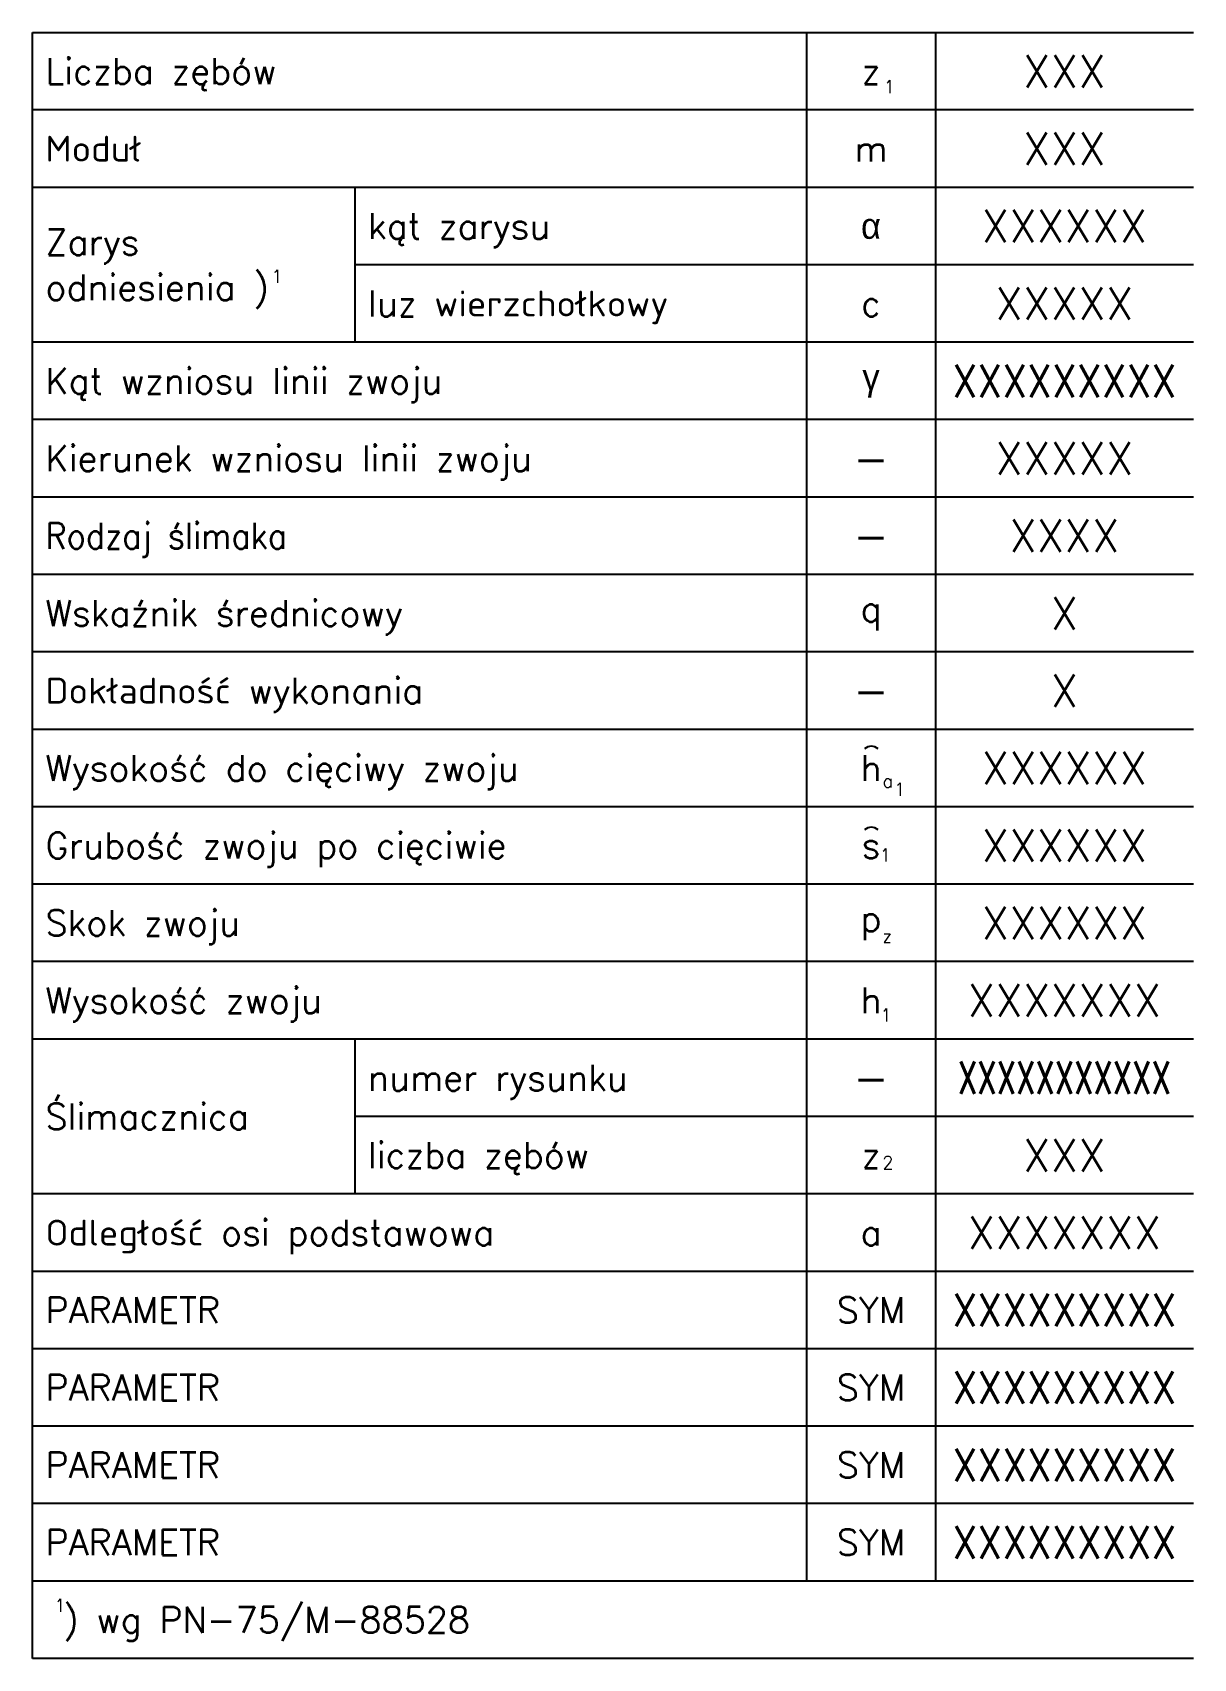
# Model space of a CAD drawing. Extents: x -90 to 0, y -126 to 0.
import ezdxf
from ezdxf.enums import TextEntityAlignment as Align

# ---------------------------------------------------------------- set-up
doc = ezdxf.new("R2010")
doc.units = 0
doc.header["$MEASUREMENT"] = 0
for name, color, linetype in [('11-ATRC', 11, 'CONTINUOUS'), ('111-TXTC', 111, 'CONTINUOUS'), ('41-KONT', 41, 'CONTINUOUS')]:
    doc.layers.add(name, color=color, linetype=linetype)
doc.styles.add('GREEKS', font='greeks', dxfattribs={"height": 2})
doc.styles.add('ROMANS', font='romans', dxfattribs={"height": 2.5})

msp = doc.modelspace()

# ---------------------------------------------------------------- linework, layer by layer
at = {"layer": '111-TXTC'}
for centre in [(-24.97, -56.07), (-24.97, -62.35)]:
    msp.add_arc(centre, 0.764, 46.4451, 133.5549, dxfattribs=at)
at = {"layer": '41-KONT'}
for p, q in [((-90, -126), (-90, 0)), ((-90, 0), (0, 0)), ((-30, 0), (-30, -120)), ((-20, 0), (-20, -120)), ((0, -6), (-90, -6)), ((0, -12), (-90, -12)), ((-65, -24), (-65, -12)), ((0, -18), (-65, -18)), ((0, -24), (-90, -24)), ((0, -30), (-90, -30)), ((0, -36), (-90, -36)), ((0, -42), (-90, -42)), ((0, -48), (-90, -48)), ((0, -54), (-90, -54)), ((0, -60), (-90, -60)), ((0, -66), (-90, -66)), ((0, -72), (-90, -72)), ((0, -78), (-90, -78)), ((-65, -90), (-65, -78)), ((0, -84), (-65, -84)), ((0, -90), (-90, -90)), ((0, -96), (-90, -96)), ((0, -102), (-90, -102)), ((0, -108), (-90, -108)), ((0, -108), (-90, -108)), ((0, -114), (-90, -114)), ((0, -120), (-90, -120)), ((0, -126), (-90, -126))]:
    msp.add_line(p, q, dxfattribs=at)

# ---------------------------------------------------------------- texts
at = {"layer": '11-ATRC', "style": 'ROMANS', "flags": 8}
for tag, p in [('XXX', (-10, -3)), ('XXX', (-10, -9)), ('XXXXXX', (-10, -15)), ('XXXXX', (-10, -21)), ('XXXXX', (-10, -33)), ('XXXX', (-10, -39)), ('X', (-10, -45)), ('X', (-10, -51)), ('XXXXXX', (-10, -57)), ('XXXXXX', (-10, -63)), ('XXXXXX', (-10, -69)), ('XXXXXXX', (-10, -75)), ('XXX', (-10, -87)), ('XXXXXXX', (-10, -93))]:
    msp.add_attdef(tag, text='', height=2.5, dxfattribs=at).set_placement(p, align=Align.MIDDLE)
for tag, width, p in [('XXXXXXXXX', 0.9, (-10, -27)), ('XXXXXXXXXXX', 0.7, (-10, -81)), ('XXXXXXXXX', 0.9, (-10, -99)), ('XXXXXXXXX', 0.9, (-10, -105)), ('XXXXXXXXX', 0.9, (-10, -111)), ('XXXXXXXXX', 0.9, (-10, -117))]:
    msp.add_attdef(tag, text='', height=2.5, dxfattribs=dict(at, width=width)).set_placement(p, align=Align.MIDDLE)
for p in [(-89, -99), (-89, -105), (-89, -111), (-89, -117)]:
    msp.add_attdef('PARAMETR', text='', height=2, dxfattribs=at).set_placement(p, align=Align.MIDDLE_LEFT)
for p in [(-25, -99), (-25, -105), (-25, -111), (-25, -117)]:
    msp.add_attdef('SYM', text='', height=2, dxfattribs=at).set_placement(p, align=Align.MIDDLE_CENTER)
at = {"layer": '111-TXTC', "style": 'ROMANS'}
for s, height, p in [('Liczba zębów', 2, (-89, -4)), ('1', 1, (-24, -4.7)), ('Moduł', 2, (-89, -10)), ('kąt zarysu', 2, (-64, -16)), ('Zarys', 2, (-89, -17.25)), ('odniesienia )', 2, (-89, -20.75)), ('1', 1, (-71.48, -19.39)), ('luz wierzchołkowy', 2, (-64, -22)), ('Kąt wzniosu linii zwoju', 2, (-89, -28)), ('Kierunek wzniosu linii zwoju', 2, (-89, -34)), ('Wskaźnik średnicowy', 2, (-89, -46)), ('Dokładność wykonania', 2, (-89, -52)), ('Wysokość do cięciwy zwoju', 2, (-89, -58)), ('a', 1, (-24.11, -58.51)), ('1', 1, (-23.2, -59.14)), ('Grubość zwoju po cięciwie', 2, (-89, -64)), ('1', 1, (-24.32, -64.24)), ('Skok zwoju', 2, (-89, -70)), ('z', 1, (-24.11, -70.51)), ('Wysokość zwoju', 2, (-89, -76)), ('1', 1, (-24.26, -76.64)), ('numer rysunku', 2, (-64, -82)), ('Ślimacznica', 2, (-89, -85)), ('liczba zębów', 2, (-64, -88)), ('2', 1, (-24.12, -88.08)), ('Odległość osi podstawowa', 2, (-89, -94)), ('1', 1, (-88.29, -122.39)), (' ) wg PN-75/M-88528', 2, (-89, -124))]:
    msp.add_text(s, height=height, dxfattribs=at).set_placement(p)
at = {"layer": '111-TXTC'}
for s, style, p in [('z', 'ROMANS', (-25, -3)), ('m', 'ROMANS', (-25, -9)), ('a', 'GREEKS', (-25, -15)), ('c', 'ROMANS', (-25, -21)), ('g', 'GREEKS', (-25, -27)), ('q', 'ROMANS', (-25, -45)), ('h', 'ROMANS', (-25, -57)), ('s', 'ROMANS', (-25, -63)), ('p', 'ROMANS', (-25, -69)), ('h', 'ROMANS', (-25, -75)), ('z', 'ROMANS', (-25, -87)), ('a', 'ROMANS', (-25, -93))]:
    msp.add_text(s, height=2, dxfattribs=dict(at, style=style)).set_placement(p, align=Align.MIDDLE)
at = {"layer": '111-TXTC', "style": 'ROMANS', "width": 0.914071}
msp.add_text('Rodzaj ślimaka', height=2, dxfattribs=at).set_placement((-89, -40))
at = {"layer": '111-TXTC', "char_height": 2.5, "width": 10, "attachment_point": 5, "style": 'ROMANS'}
for insert in [(-25, -33), (-25, -39), (-25, -51), (-25, -81)]:
    msp.add_mtext('-', dxfattribs=dict(at, insert=insert))

doc.saveas('drawing.dxf')
